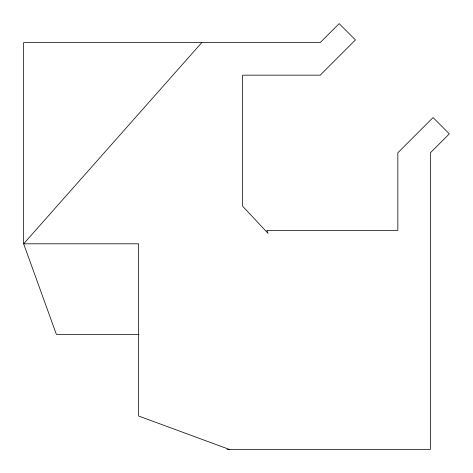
<?xml version="1.0" encoding="UTF-8"?>
<svg xmlns="http://www.w3.org/2000/svg" width="473" height="473" viewBox="0 0 473 473"><rect width="100%" height="100%" fill="white"/><g stroke="black" fill="none" stroke-linecap="round" stroke-linejoin="round"><path stroke-width="0.71" d="M201.776 42.576L23.65 243.808L56.364 334.364L139.086 334.364M227.034 449.35L430.424 449.35L430.424 152.773L449.35 133.847L433.061 117.558L397.84 152.773L397.84 230.392L266.825 230.392L268.067 233.39L242.608 206.175L242.608 75.16L320.227 75.16L355.442 39.939L339.153 23.65L320.227 42.576L23.65 42.576L23.65 243.808L138.636 243.808L138.636 416.033L229.192 449.35"/></g></svg>
